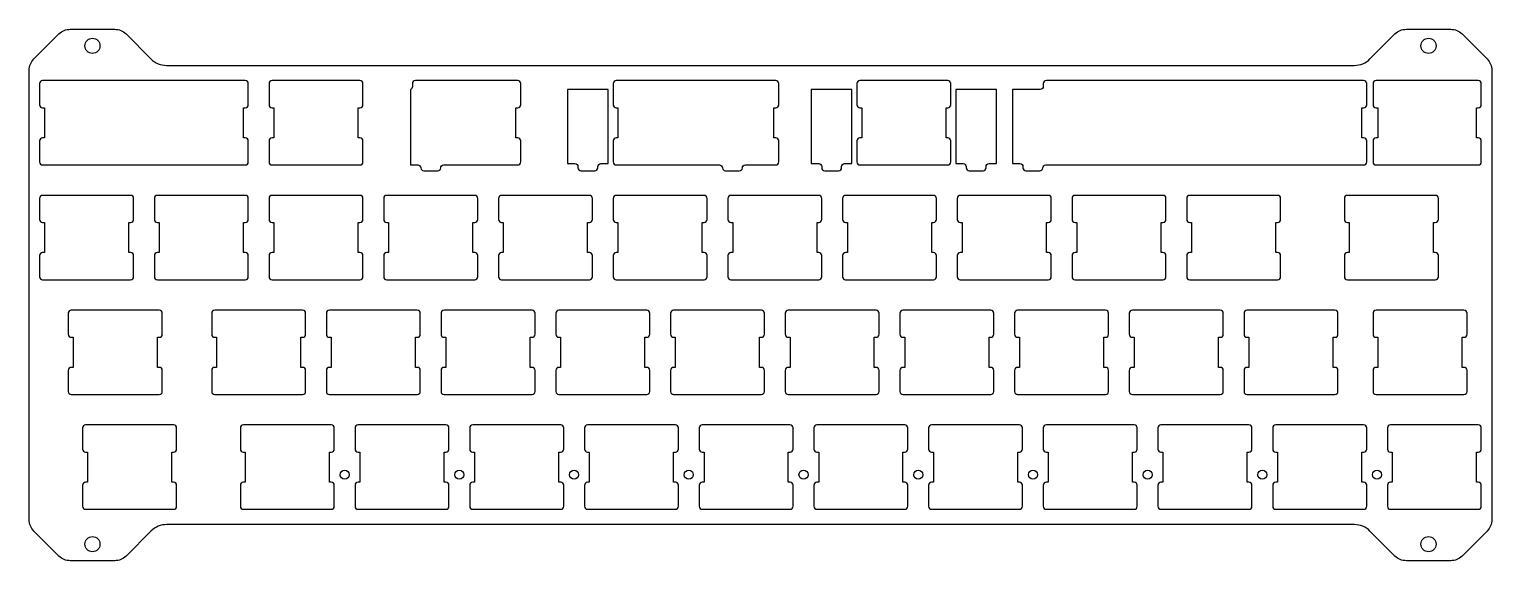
# Model space of a CAD drawing. Header units: millimetres. Extents: x -243 to 0, y -6 to 83.
import ezdxf

# ---------------------------------------------------------------- set-up
doc = ezdxf.new("R2010")
doc.units = ezdxf.units.MM
doc.layers.get('0').update_dxf_attribs({"linetype": 'CONTINUOUS'})

msp = doc.modelspace()

# ---------------------------------------------------------------- linework, layer by layer
for points in [[(-14.68, -5.5, -0.198912), (-16.58, -4.72), (-20.72, -0.58, 0.198912), (-23.32, 0.5), (-220.57, 0.5, 0.195722), (-223.14, -0.54, -0.00003), (-223.14, -0.54), (-227.31, -4.72, -0.198912), (-229.2, -5.5), (-236.57, -5.5, -0.198912), (-238.46, -4.72), (-242.6, -0.58, -0.198912), (-243.39, 1.32), (-243.39, 75.88, -0.198912), (-242.6, 77.78), (-238.46, 81.92, -0.198912), (-236.57, 82.7), (-229.2, 82.7, -0.198912), (-227.31, 81.92), (-223.17, 77.78, 0.198912), (-220.57, 76.7), (-23.32, 76.7, 0.198912), (-20.72, 77.78), (-16.58, 81.92, -0.198912), (-14.68, 82.7), (-7.32, 82.7, -0.198912), (-5.42, 81.92), (-1.28, 77.78, -0.198912), (-0.5, 75.88), (-0.5, 1.32, -0.198912), (-1.28, -0.58), (-5.42, -4.72, -0.198912), (-7.32, -5.5)], [(-207.51, 74.18), (-241.16, 74.18, 0.414214), (-241.66, 73.68), (-241.66, 70.18, 0.414214), (-241.16, 69.68), (-240.86, 69.68), (-240.86, 64.68), (-241.16, 64.68, 0.414214), (-241.66, 64.18), (-241.66, 60.68, 0.414214), (-241.16, 60.18), (-207.51, 60.18, 0.414214), (-207.01, 60.68), (-207.01, 64.18, 0.414214), (-207.51, 64.68), (-207.81, 64.68), (-207.81, 69.68), (-207.51, 69.68, 0.414214), (-207.01, 70.18), (-207.01, 73.68, 0.414214)], [(-203.56, 64.18), (-203.56, 60.68, 0.414214), (-203.06, 60.18), (-188.46, 60.18, 0.414214), (-187.96, 60.68), (-187.96, 64.18, 0.414214), (-188.46, 64.68), (-188.76, 64.68), (-188.76, 69.68), (-188.46, 69.68, 0.414214), (-187.96, 70.18), (-187.96, 73.68, 0.414214), (-188.46, 74.18), (-203.06, 74.18, 0.414214), (-203.56, 73.68), (-203.56, 70.18, 0.414214), (-203.06, 69.68), (-202.76, 69.68), (-202.76, 64.68), (-203.06, 64.68, 0.414214)], [(-180.08, 72.71), (-180.08, 60.18), (-178.86, 60.18, -0.405453), (-178.36, 59.69, 0.405453), (-177.86, 59.21), (-175.56, 59.21, 0.405453), (-175.06, 59.69, -0.405453), (-174.56, 60.18), (-162.27, 60.18, 0.414214), (-161.77, 60.68), (-161.77, 64.18, 0.414214), (-162.27, 64.68), (-162.57, 64.68), (-162.57, 69.68), (-162.27, 69.68, 0.414214), (-161.77, 70.18), (-161.77, 73.68, 0.414214), (-162.27, 74.18), (-179.25, 74.18, 0.414214), (-179.75, 73.68), (-179.75, 73.18, -0.31662)], [(-124.96, 59.69, -0.405453), (-124.46, 60.18), (-119.41, 60.18, 0.414214), (-118.91, 60.68), (-118.91, 64.18, 0.414214), (-119.41, 64.68), (-119.71, 64.68), (-119.71, 69.68), (-119.41, 69.68, 0.414214), (-118.91, 70.18), (-118.91, 73.68, 0.414214), (-119.41, 74.18), (-145.91, 74.18, 0.414214), (-146.41, 73.68), (-146.41, 70.18, 0.414214), (-145.91, 69.68), (-145.61, 69.68), (-145.61, 64.68), (-145.91, 64.68, 0.414214), (-146.41, 64.18), (-146.41, 60.68, 0.414214), (-145.91, 60.18), (-128.76, 60.18, -0.405453), (-128.26, 59.69, 0.405453), (-127.76, 59.21), (-125.46, 59.21, 0.405453)], [(-105.93, 64.18), (-105.93, 60.68, 0.414214), (-105.43, 60.18), (-90.83, 60.18, 0.414214), (-90.33, 60.68), (-90.33, 64.18, 0.414214), (-90.83, 64.68), (-91.13, 64.68), (-91.13, 69.68), (-90.83, 69.68, 0.414214), (-90.33, 70.18), (-90.33, 73.68, 0.414214), (-90.83, 74.18), (-105.43, 74.18, 0.414214), (-105.93, 73.68), (-105.93, 70.18, 0.414214), (-105.43, 69.68), (-105.13, 69.68), (-105.13, 64.68), (-105.43, 64.68, 0.414214)], [(-74.98, 73.21, -0.414214), (-75.47, 72.71), (-80.08, 72.71), (-80.08, 60.41), (-78.86, 60.41, -0.414214), (-78.36, 59.91), (-78.36, 59.71, 0.414214), (-77.86, 59.21), (-75.56, 59.21, 0.405453), (-75.06, 59.69, -0.405453), (-74.56, 60.18), (-21.78, 60.18, 0.414214), (-21.27, 60.68), (-21.27, 64.18, 0.414214), (-21.78, 64.68), (-22.07, 64.68), (-22.07, 69.68), (-21.78, 69.68, 0.414214), (-21.27, 70.18), (-21.27, 73.68, 0.414214), (-21.78, 74.18), (-74.47, 74.18, 0.414214), (-74.98, 73.68)], [(-2.73, 74.18), (-19.71, 74.18, 0.414214), (-20.21, 73.68), (-20.21, 70.18, 0.414214), (-19.71, 69.68), (-19.41, 69.68), (-19.41, 64.68), (-19.71, 64.68, 0.414214), (-20.21, 64.18), (-20.21, 60.68, 0.414214), (-19.71, 60.18), (-2.73, 60.18, 0.414214), (-2.23, 60.68), (-2.23, 64.18, 0.414214), (-2.73, 64.68), (-3.02, 64.68), (-3.02, 69.68), (-2.73, 69.68, 0.414214), (-2.23, 70.18), (-2.23, 73.68, 0.414214)], [(-151.76, 59.21), (-149.46, 59.21, 0.414214), (-148.96, 59.71), (-148.96, 59.91, -0.414214), (-148.46, 60.41), (-147.24, 60.41), (-147.24, 72.71), (-153.99, 72.71), (-153.99, 60.41), (-152.76, 60.41, -0.414214), (-152.26, 59.91), (-152.26, 59.71, 0.414214)], [(-111.28, 59.21), (-108.98, 59.21, 0.414214), (-108.48, 59.71), (-108.48, 59.91, -0.414214), (-107.98, 60.41), (-106.76, 60.41), (-106.76, 72.71), (-113.51, 72.71), (-113.51, 60.41), (-112.28, 60.41, -0.414214), (-111.78, 59.91), (-111.78, 59.71, 0.414214)], [(-87.28, 59.21), (-84.98, 59.21, 0.414214), (-84.48, 59.71), (-84.48, 59.91, -0.414214), (-83.98, 60.41), (-82.76, 60.41), (-82.76, 72.71), (-89.51, 72.71), (-89.51, 60.41), (-88.28, 60.41, -0.414214), (-87.78, 59.91), (-87.78, 59.71, 0.414214)], [(-241.66, 45.13), (-241.66, 41.63, 0.414214), (-241.16, 41.13), (-226.56, 41.13, 0.414214), (-226.06, 41.63), (-226.06, 45.13, 0.414214), (-226.56, 45.63), (-226.86, 45.63), (-226.86, 50.63), (-226.56, 50.63, 0.414214), (-226.06, 51.13), (-226.06, 54.63, 0.414214), (-226.56, 55.13), (-241.16, 55.13, 0.414214), (-241.66, 54.63), (-241.66, 51.13, 0.414214), (-241.16, 50.63), (-240.86, 50.63), (-240.86, 45.63), (-241.16, 45.63, 0.414214)], [(-222.61, 45.13), (-222.61, 41.63, 0.414214), (-222.11, 41.13), (-207.51, 41.13, 0.414214), (-207.01, 41.63), (-207.01, 45.13, 0.414214), (-207.51, 45.63), (-207.81, 45.63), (-207.81, 50.63), (-207.51, 50.63, 0.414214), (-207.01, 51.13), (-207.01, 54.63, 0.414214), (-207.51, 55.13), (-222.11, 55.13, 0.414214), (-222.61, 54.63), (-222.61, 51.13, 0.414214), (-222.11, 50.63), (-221.81, 50.63), (-221.81, 45.63), (-222.11, 45.63, 0.414214)], [(-203.56, 45.13), (-203.56, 41.63, 0.414214), (-203.06, 41.13), (-188.46, 41.13, 0.414214), (-187.96, 41.63), (-187.96, 45.13, 0.414214), (-188.46, 45.63), (-188.76, 45.63), (-188.76, 50.63), (-188.46, 50.63, 0.414214), (-187.96, 51.13), (-187.96, 54.63, 0.414214), (-188.46, 55.13), (-203.06, 55.13, 0.414214), (-203.56, 54.63), (-203.56, 51.13, 0.414214), (-203.06, 50.63), (-202.76, 50.63), (-202.76, 45.63), (-203.06, 45.63, 0.414214)], [(-184.51, 45.13), (-184.51, 41.63, 0.414214), (-184.01, 41.13), (-169.41, 41.13, 0.414214), (-168.91, 41.63), (-168.91, 45.13, 0.414214), (-169.41, 45.63), (-169.71, 45.63), (-169.71, 50.63), (-169.41, 50.63, 0.414214), (-168.91, 51.13), (-168.91, 54.63, 0.414214), (-169.41, 55.13), (-184.01, 55.13, 0.414214), (-184.51, 54.63), (-184.51, 51.13, 0.414214), (-184.01, 50.63), (-183.71, 50.63), (-183.71, 45.63), (-184.01, 45.63, 0.414214)], [(-165.46, 45.13), (-165.46, 41.63, 0.414214), (-164.96, 41.13), (-150.36, 41.13, 0.414214), (-149.86, 41.63), (-149.86, 45.13, 0.414214), (-150.36, 45.63), (-150.66, 45.63), (-150.66, 50.63), (-150.36, 50.63, 0.414214), (-149.86, 51.13), (-149.86, 54.63, 0.414214), (-150.36, 55.13), (-164.96, 55.13, 0.414214), (-165.46, 54.63), (-165.46, 51.13, 0.414214), (-164.96, 50.63), (-164.66, 50.63), (-164.66, 45.63), (-164.96, 45.63, 0.414214)], [(-146.41, 45.13), (-146.41, 41.63, 0.414214), (-145.91, 41.13), (-131.31, 41.13, 0.414214), (-130.81, 41.63), (-130.81, 45.13, 0.414214), (-131.31, 45.63), (-131.61, 45.63), (-131.61, 50.63), (-131.31, 50.63, 0.414214), (-130.81, 51.13), (-130.81, 54.63, 0.414214), (-131.31, 55.13), (-145.91, 55.13, 0.414214), (-146.41, 54.63), (-146.41, 51.13, 0.414214), (-145.91, 50.63), (-145.61, 50.63), (-145.61, 45.63), (-145.91, 45.63, 0.414214)], [(-127.36, 45.13), (-127.36, 41.63, 0.414214), (-126.86, 41.13), (-112.26, 41.13, 0.414214), (-111.76, 41.63), (-111.76, 45.13, 0.414214), (-112.26, 45.63), (-112.56, 45.63), (-112.56, 50.63), (-112.26, 50.63, 0.414214), (-111.76, 51.13), (-111.76, 54.63, 0.414214), (-112.26, 55.13), (-126.86, 55.13, 0.414214), (-127.36, 54.63), (-127.36, 51.13, 0.414214), (-126.86, 50.63), (-126.56, 50.63), (-126.56, 45.63), (-126.86, 45.63, 0.414214)], [(-108.31, 45.13), (-108.31, 41.63, 0.414214), (-107.81, 41.13), (-93.21, 41.13, 0.414214), (-92.71, 41.63), (-92.71, 45.13, 0.414214), (-93.21, 45.63), (-93.51, 45.63), (-93.51, 50.63), (-93.21, 50.63, 0.414214), (-92.71, 51.13), (-92.71, 54.63, 0.414214), (-93.21, 55.13), (-107.81, 55.13, 0.414214), (-108.31, 54.63), (-108.31, 51.13, 0.414214), (-107.81, 50.63), (-107.51, 50.63), (-107.51, 45.63), (-107.81, 45.63, 0.414214)], [(-89.26, 45.13), (-89.26, 41.63, 0.414214), (-88.76, 41.13), (-74.16, 41.13, 0.414214), (-73.66, 41.63), (-73.66, 45.13, 0.414214), (-74.16, 45.63), (-74.46, 45.63), (-74.46, 50.63), (-74.16, 50.63, 0.414214), (-73.66, 51.13), (-73.66, 54.63, 0.414214), (-74.16, 55.13), (-88.76, 55.13, 0.414214), (-89.26, 54.63), (-89.26, 51.13, 0.414214), (-88.76, 50.63), (-88.46, 50.63), (-88.46, 45.63), (-88.76, 45.63, 0.414214)], [(-70.21, 45.13), (-70.21, 41.63, 0.414214), (-69.71, 41.13), (-55.11, 41.13, 0.414214), (-54.61, 41.63), (-54.61, 45.13, 0.414214), (-55.11, 45.63), (-55.41, 45.63), (-55.41, 50.63), (-55.11, 50.63, 0.414214), (-54.61, 51.13), (-54.61, 54.63, 0.414214), (-55.11, 55.13), (-69.71, 55.13, 0.414214), (-70.21, 54.63), (-70.21, 51.13, 0.414214), (-69.71, 50.63), (-69.41, 50.63), (-69.41, 45.63), (-69.71, 45.63, 0.414214)], [(-51.16, 45.13), (-51.16, 41.63, 0.414214), (-50.66, 41.13), (-36.06, 41.13, 0.414214), (-35.56, 41.63), (-35.56, 45.13, 0.414214), (-36.06, 45.63), (-36.36, 45.63), (-36.36, 50.63), (-36.06, 50.63, 0.414214), (-35.56, 51.13), (-35.56, 54.63, 0.414214), (-36.06, 55.13), (-50.66, 55.13, 0.414214), (-51.16, 54.63), (-51.16, 51.13, 0.414214), (-50.66, 50.63), (-50.36, 50.63), (-50.36, 45.63), (-50.66, 45.63, 0.414214)], [(-24.97, 45.13), (-24.97, 41.63, 0.414214), (-24.47, 41.13), (-9.87, 41.13, 0.414214), (-9.37, 41.63), (-9.37, 45.13, 0.414214), (-9.87, 45.63), (-10.17, 45.63), (-10.17, 50.63), (-9.87, 50.63, 0.414214), (-9.37, 51.13), (-9.37, 54.63, 0.414214), (-9.87, 55.13), (-24.47, 55.13, 0.414214), (-24.97, 54.63), (-24.97, 51.13, 0.414214), (-24.47, 50.63), (-24.17, 50.63), (-24.17, 45.63), (-24.47, 45.63, 0.414214)], [(-236.9, 26.08), (-236.9, 22.58, 0.414214), (-236.4, 22.08), (-221.8, 22.08, 0.414214), (-221.3, 22.58), (-221.3, 26.08, 0.414214), (-221.8, 26.58), (-222.1, 26.58), (-222.1, 31.58), (-221.8, 31.58, 0.414214), (-221.3, 32.08), (-221.3, 35.58, 0.414214), (-221.8, 36.08), (-236.4, 36.08, 0.414214), (-236.9, 35.58), (-236.9, 32.08, 0.414214), (-236.4, 31.58), (-236.1, 31.58), (-236.1, 26.58), (-236.4, 26.58, 0.414214)], [(-213.09, 26.08), (-213.09, 22.58, 0.414214), (-212.59, 22.08), (-197.99, 22.08, 0.414214), (-197.49, 22.58), (-197.49, 26.08, 0.414214), (-197.99, 26.58), (-198.29, 26.58), (-198.29, 31.58), (-197.99, 31.58, 0.414214), (-197.49, 32.08), (-197.49, 35.58, 0.414214), (-197.99, 36.08), (-212.59, 36.08, 0.414214), (-213.09, 35.58), (-213.09, 32.08, 0.414214), (-212.59, 31.58), (-212.29, 31.58), (-212.29, 26.58), (-212.59, 26.58, 0.414214)], [(-194.04, 26.08), (-194.04, 22.58, 0.414214), (-193.54, 22.08), (-178.94, 22.08, 0.414214), (-178.44, 22.58), (-178.44, 26.08, 0.414214), (-178.94, 26.58), (-179.24, 26.58), (-179.24, 31.58), (-178.94, 31.58, 0.414214), (-178.44, 32.08), (-178.44, 35.58, 0.414214), (-178.94, 36.08), (-193.54, 36.08, 0.414214), (-194.04, 35.58), (-194.04, 32.08, 0.414214), (-193.54, 31.58), (-193.24, 31.58), (-193.24, 26.58), (-193.54, 26.58, 0.414214)], [(-174.99, 26.08), (-174.99, 22.58, 0.414214), (-174.49, 22.08), (-159.89, 22.08, 0.414214), (-159.39, 22.58), (-159.39, 26.08, 0.414214), (-159.89, 26.58), (-160.19, 26.58), (-160.19, 31.58), (-159.89, 31.58, 0.414214), (-159.39, 32.08), (-159.39, 35.58, 0.414214), (-159.89, 36.08), (-174.49, 36.08, 0.414214), (-174.99, 35.58), (-174.99, 32.08, 0.414214), (-174.49, 31.58), (-174.19, 31.58), (-174.19, 26.58), (-174.49, 26.58, 0.414214)], [(-155.94, 26.08), (-155.94, 22.58, 0.414214), (-155.44, 22.08), (-140.84, 22.08, 0.414214), (-140.34, 22.58), (-140.34, 26.08, 0.414214), (-140.84, 26.58), (-141.14, 26.58), (-141.14, 31.58), (-140.84, 31.58, 0.414214), (-140.34, 32.08), (-140.34, 35.58, 0.414214), (-140.84, 36.08), (-155.44, 36.08, 0.414214), (-155.94, 35.58), (-155.94, 32.08, 0.414214), (-155.44, 31.58), (-155.14, 31.58), (-155.14, 26.58), (-155.44, 26.58, 0.414214)], [(-136.89, 26.08), (-136.89, 22.58, 0.414214), (-136.39, 22.08), (-121.79, 22.08, 0.414214), (-121.29, 22.58), (-121.29, 26.08, 0.414214), (-121.79, 26.58), (-122.09, 26.58), (-122.09, 31.58), (-121.79, 31.58, 0.414214), (-121.29, 32.08), (-121.29, 35.58, 0.414214), (-121.79, 36.08), (-136.39, 36.08, 0.414214), (-136.89, 35.58), (-136.89, 32.08, 0.414214), (-136.39, 31.58), (-136.09, 31.58), (-136.09, 26.58), (-136.39, 26.58, 0.414214)], [(-117.84, 26.08), (-117.84, 22.58, 0.414214), (-117.34, 22.08), (-102.74, 22.08, 0.414214), (-102.24, 22.58), (-102.24, 26.08, 0.414214), (-102.74, 26.58), (-103.04, 26.58), (-103.04, 31.58), (-102.74, 31.58, 0.414214), (-102.24, 32.08), (-102.24, 35.58, 0.414214), (-102.74, 36.08), (-117.34, 36.08, 0.414214), (-117.84, 35.58), (-117.84, 32.08, 0.414214), (-117.34, 31.58), (-117.04, 31.58), (-117.04, 26.58), (-117.34, 26.58, 0.414214)], [(-98.79, 26.08), (-98.79, 22.58, 0.414214), (-98.29, 22.08), (-83.69, 22.08, 0.414214), (-83.19, 22.58), (-83.19, 26.08, 0.414214), (-83.69, 26.58), (-83.99, 26.58), (-83.99, 31.58), (-83.69, 31.58, 0.414214), (-83.19, 32.08), (-83.19, 35.58, 0.414214), (-83.69, 36.08), (-98.29, 36.08, 0.414214), (-98.79, 35.58), (-98.79, 32.08, 0.414214), (-98.29, 31.58), (-97.99, 31.58), (-97.99, 26.58), (-98.29, 26.58, 0.414214)], [(-79.74, 26.08), (-79.74, 22.58, 0.414214), (-79.24, 22.08), (-64.64, 22.08, 0.414214), (-64.14, 22.58), (-64.14, 26.08, 0.414214), (-64.64, 26.58), (-64.94, 26.58), (-64.94, 31.58), (-64.64, 31.58, 0.414214), (-64.14, 32.08), (-64.14, 35.58, 0.414214), (-64.64, 36.08), (-79.24, 36.08, 0.414214), (-79.74, 35.58), (-79.74, 32.08, 0.414214), (-79.24, 31.58), (-78.94, 31.58), (-78.94, 26.58), (-79.24, 26.58, 0.414214)], [(-60.69, 26.08), (-60.69, 22.58, 0.414214), (-60.19, 22.08), (-45.59, 22.08, 0.414214), (-45.09, 22.58), (-45.09, 26.08, 0.414214), (-45.59, 26.58), (-45.89, 26.58), (-45.89, 31.58), (-45.59, 31.58, 0.414214), (-45.09, 32.08), (-45.09, 35.58, 0.414214), (-45.59, 36.08), (-60.19, 36.08, 0.414214), (-60.69, 35.58), (-60.69, 32.08, 0.414214), (-60.19, 31.58), (-59.89, 31.58), (-59.89, 26.58), (-60.19, 26.58, 0.414214)], [(-41.64, 26.08), (-41.64, 22.58, 0.414214), (-41.14, 22.08), (-26.54, 22.08, 0.414214), (-26.04, 22.58), (-26.04, 26.08, 0.414214), (-26.54, 26.58), (-26.84, 26.58), (-26.84, 31.58), (-26.54, 31.58, 0.414214), (-26.04, 32.08), (-26.04, 35.58, 0.414214), (-26.54, 36.08), (-41.14, 36.08, 0.414214), (-41.64, 35.58), (-41.64, 32.08, 0.414214), (-41.14, 31.58), (-40.84, 31.58), (-40.84, 26.58), (-41.14, 26.58, 0.414214)], [(-20.21, 26.08), (-20.21, 22.58, 0.414214), (-19.71, 22.08), (-5.11, 22.08, 0.414214), (-4.61, 22.58), (-4.61, 26.08, 0.414214), (-5.11, 26.58), (-5.41, 26.58), (-5.41, 31.58), (-5.11, 31.58, 0.414214), (-4.61, 32.08), (-4.61, 35.58, 0.414214), (-5.11, 36.08), (-19.71, 36.08, 0.414214), (-20.21, 35.58), (-20.21, 32.08, 0.414214), (-19.71, 31.58), (-19.41, 31.58), (-19.41, 26.58), (-19.71, 26.58, 0.414214)], [(-234.52, 7.03), (-234.52, 3.53, 0.414214), (-234.02, 3.03), (-219.42, 3.03, 0.414214), (-218.92, 3.53), (-218.92, 7.03, 0.414214), (-219.42, 7.53), (-219.72, 7.53), (-219.72, 12.53), (-219.42, 12.53, 0.414214), (-218.92, 13.03), (-218.92, 16.53, 0.414214), (-219.42, 17.03), (-234.02, 17.03, 0.414214), (-234.52, 16.53), (-234.52, 13.03, 0.414214), (-234.02, 12.53), (-233.72, 12.53), (-233.72, 7.53), (-234.02, 7.53, 0.414214)], [(-208.32, 7.03), (-208.32, 3.53, 0.414214), (-207.83, 3.03), (-193.23, 3.03, 0.414214), (-192.73, 3.53), (-192.73, 7.03, 0.414214), (-193.23, 7.53), (-193.52, 7.53), (-193.52, 12.53), (-193.23, 12.53, 0.414214), (-192.73, 13.03), (-192.73, 16.53, 0.414214), (-193.23, 17.03), (-207.83, 17.03, 0.414214), (-208.32, 16.53), (-208.32, 13.03, 0.414214), (-207.83, 12.53), (-207.53, 12.53), (-207.53, 7.53), (-207.83, 7.53, 0.414214)], [(-189.27, 7.03), (-189.27, 3.53, 0.414214), (-188.78, 3.03), (-174.18, 3.03, 0.414214), (-173.68, 3.53), (-173.68, 7.03, 0.414214), (-174.18, 7.53), (-174.47, 7.53), (-174.47, 12.53), (-174.18, 12.53, 0.414214), (-173.68, 13.03), (-173.68, 16.53, 0.414214), (-174.18, 17.03), (-188.78, 17.03, 0.414214), (-189.27, 16.53), (-189.27, 13.03, 0.414214), (-188.78, 12.53), (-188.47, 12.53), (-188.47, 7.53), (-188.78, 7.53, 0.414214)], [(-170.23, 7.03), (-170.23, 3.53, 0.414214), (-169.73, 3.03), (-155.13, 3.03, 0.414214), (-154.63, 3.53), (-154.63, 7.03, 0.414214), (-155.13, 7.53), (-155.43, 7.53), (-155.43, 12.53), (-155.13, 12.53, 0.414214), (-154.63, 13.03), (-154.63, 16.53, 0.414214), (-155.13, 17.03), (-169.73, 17.03, 0.414214), (-170.23, 16.53), (-170.23, 13.03, 0.414214), (-169.73, 12.53), (-169.43, 12.53), (-169.43, 7.53), (-169.73, 7.53, 0.414214)], [(-151.18, 7.03), (-151.18, 3.53, 0.414214), (-150.68, 3.03), (-136.08, 3.03, 0.414214), (-135.58, 3.53), (-135.58, 7.03, 0.414214), (-136.08, 7.53), (-136.38, 7.53), (-136.38, 12.53), (-136.08, 12.53, 0.414214), (-135.58, 13.03), (-135.58, 16.53, 0.414214), (-136.08, 17.03), (-150.68, 17.03, 0.414214), (-151.18, 16.53), (-151.18, 13.03, 0.414214), (-150.68, 12.53), (-150.38, 12.53), (-150.38, 7.53), (-150.68, 7.53, 0.414214)], [(-132.12, 7.03), (-132.12, 3.53, 0.414214), (-131.62, 3.03), (-117.03, 3.03, 0.414214), (-116.53, 3.53), (-116.53, 7.03, 0.414214), (-117.03, 7.53), (-117.33, 7.53), (-117.33, 12.53), (-117.03, 12.53, 0.414214), (-116.53, 13.03), (-116.53, 16.53, 0.414214), (-117.03, 17.03), (-131.62, 17.03, 0.414214), (-132.12, 16.53), (-132.12, 13.03, 0.414214), (-131.62, 12.53), (-131.32, 12.53), (-131.32, 7.53), (-131.62, 7.53, 0.414214)], [(-113.08, 7.03), (-113.08, 3.53, 0.414214), (-112.58, 3.03), (-97.98, 3.03, 0.414214), (-97.48, 3.53), (-97.48, 7.03, 0.414214), (-97.98, 7.53), (-98.28, 7.53), (-98.28, 12.53), (-97.98, 12.53, 0.414214), (-97.48, 13.03), (-97.48, 16.53, 0.414214), (-97.98, 17.03), (-112.58, 17.03, 0.414214), (-113.08, 16.53), (-113.08, 13.03, 0.414214), (-112.58, 12.53), (-112.28, 12.53), (-112.28, 7.53), (-112.58, 7.53, 0.414214)], [(-94.03, 7.03), (-94.03, 3.53, 0.414214), (-93.53, 3.03), (-78.93, 3.03, 0.414214), (-78.43, 3.53), (-78.43, 7.03, 0.414214), (-78.93, 7.53), (-79.23, 7.53), (-79.23, 12.53), (-78.93, 12.53, 0.414214), (-78.43, 13.03), (-78.43, 16.53, 0.414214), (-78.93, 17.03), (-93.53, 17.03, 0.414214), (-94.03, 16.53), (-94.03, 13.03, 0.414214), (-93.53, 12.53), (-93.23, 12.53), (-93.23, 7.53), (-93.53, 7.53, 0.414214)], [(-74.98, 7.03), (-74.98, 3.53, 0.414214), (-74.47, 3.03), (-59.88, 3.03, 0.414214), (-59.38, 3.53), (-59.38, 7.03, 0.414214), (-59.88, 7.53), (-60.17, 7.53), (-60.17, 12.53), (-59.88, 12.53, 0.414214), (-59.38, 13.03), (-59.38, 16.53, 0.414214), (-59.88, 17.03), (-74.47, 17.03, 0.414214), (-74.98, 16.53), (-74.98, 13.03, 0.414214), (-74.47, 12.53), (-74.17, 12.53), (-74.17, 7.53), (-74.47, 7.53, 0.414214)], [(-55.93, 7.03), (-55.93, 3.53, 0.414214), (-55.43, 3.03), (-40.83, 3.03, 0.414214), (-40.33, 3.53), (-40.33, 7.03, 0.414214), (-40.83, 7.53), (-41.13, 7.53), (-41.13, 12.53), (-40.83, 12.53, 0.414214), (-40.33, 13.03), (-40.33, 16.53, 0.414214), (-40.83, 17.03), (-55.43, 17.03, 0.414214), (-55.93, 16.53), (-55.93, 13.03, 0.414214), (-55.43, 12.53), (-55.13, 12.53), (-55.13, 7.53), (-55.43, 7.53, 0.414214)], [(-36.88, 7.03), (-36.88, 3.53, 0.414214), (-36.38, 3.03), (-21.78, 3.03, 0.414214), (-21.27, 3.53), (-21.27, 7.03, 0.414214), (-21.78, 7.53), (-22.07, 7.53), (-22.07, 12.53), (-21.78, 12.53, 0.414214), (-21.27, 13.03), (-21.27, 16.53, 0.414214), (-21.78, 17.03), (-36.38, 17.03, 0.414214), (-36.88, 16.53), (-36.88, 13.03, 0.414214), (-36.38, 12.53), (-36.08, 12.53), (-36.08, 7.53), (-36.38, 7.53, 0.414214)], [(-17.82, 7.03), (-17.82, 3.53, 0.414214), (-17.33, 3.03), (-2.73, 3.03, 0.414214), (-2.23, 3.53), (-2.23, 7.03, 0.414214), (-2.73, 7.53), (-3.02, 7.53), (-3.02, 12.53), (-2.73, 12.53, 0.414214), (-2.23, 13.03), (-2.23, 16.53, 0.414214), (-2.73, 17.03), (-17.33, 17.03, 0.414214), (-17.82, 16.53), (-17.82, 13.03, 0.414214), (-17.33, 12.53), (-17.02, 12.53), (-17.02, 7.53), (-17.33, 7.53, 0.414214)]]:
    msp.add_lwpolyline(points, format="xyb", close=True)
for centre, radius in [((-232.89, 79.95), 1.25), ((-11, 79.95), 1.25), ((-191, 8.78), 0.75), ((-171.95, 8.78), 0.75), ((-152.9, 8.78), 0.75), ((-133.85, 8.78), 0.75), ((-114.8, 8.78), 0.75), ((-95.75, 8.78), 0.75), ((-76.7, 8.78), 0.75), ((-57.65, 8.78), 0.75), ((-38.6, 8.78), 0.75), ((-19.55, 8.78), 0.75), ((-232.89, -2.75), 1.25), ((-11, -2.75), 1.25)]:
    msp.add_circle(centre, radius)

doc.saveas('drawing.dxf')
